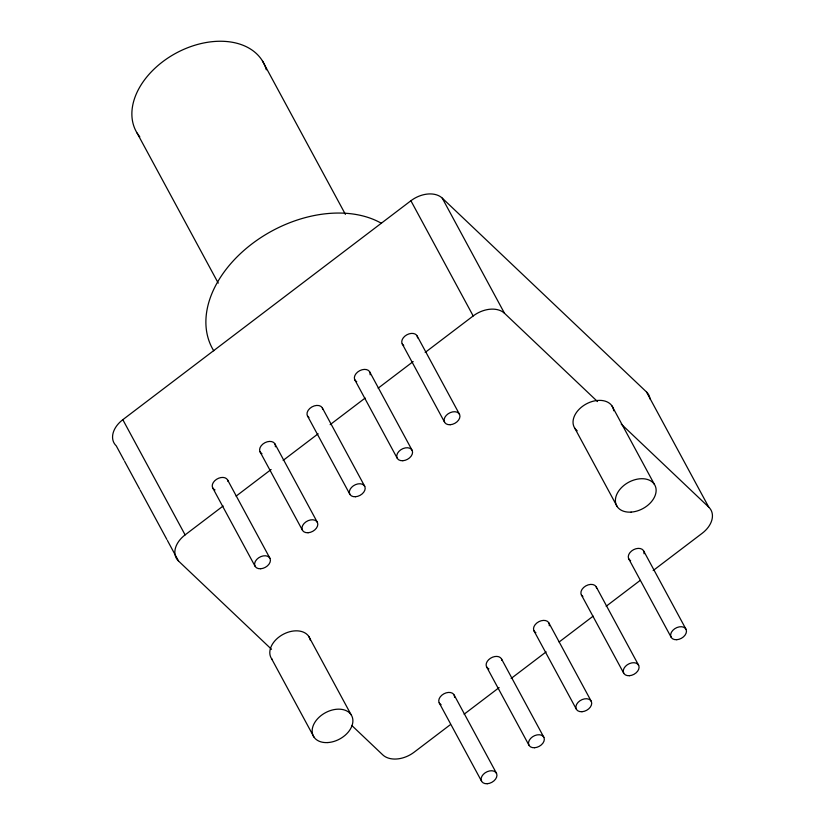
<?xml version="1.0" encoding="UTF-8"?>
<svg xmlns="http://www.w3.org/2000/svg" width="825" height="825" viewBox="0 0 825 825"><rect width="100%" height="100%" fill="white"/><g stroke="black" fill="none" stroke-linecap="round" stroke-linejoin="round"><path stroke-width="1.24" d="M124.028 460.237L116.242 445.84A24.111 16.624 -28.4 0 1 122.822 419.688L410.902 200.753A24.111 16.624 -28.4 0 1 442.231 198.103L646.47 391.937L708.757 507.138A24.111 16.624 -28.4 0 1 702.178 533.29L653.163 570.539M271.538 649.306L178.53 561.041A24.111 16.624 -28.4 0 1 185.109 534.889L223.121 506.003M236.125 496.114L271.126 469.507M283.13 460.391L318.141 433.785M330.144 424.658L365.155 398.052M378.159 388.173L413.17 361.567M425.174 352.44L473.189 315.954A24.111 16.624 -28.4 0 1 504.518 313.304L597.517 401.569M450.11 724.855L414.098 752.225A24.111 16.624 -28.4 0 1 382.769 754.875L351.77 725.453M464.114 714.213L499.125 687.607M511.129 678.48L546.14 651.874M559.144 641.994L593.154 616.151M606.158 606.272L640.169 580.418M621.225 424.06L708.757 507.138M611.995 405.952L654.349 484.285M643.675 550.966L686.029 629.3M574.819 428.247L617.172 506.581M442.231 198.103L504.518 313.304M628.712 558.793L671.076 637.127M410.902 200.753L473.189 315.954M596.289 586.977L638.643 665.311M581.336 594.794L623.69 673.138M417.151 335.981L459.504 414.315M262.453 60.937L345.407 214.356M402.198 343.808L444.551 422.142M548.914 622.988L591.267 701.322M533.95 630.805L576.314 709.139M369.765 371.993L412.129 450.326M354.812 379.809L397.165 458.153M501.528 658.989L543.881 737.333M486.575 666.817L528.928 745.15M322.389 408.004L364.743 486.338M307.436 415.821L349.79 494.154M454.142 695.001L496.506 773.334M137.115 133.083L218.243 283.13M439.189 702.828L481.542 781.162M275.003 444.005L317.357 522.349M260.05 451.832L302.404 530.166M227.628 480.016L269.981 558.35M308.756 636.405L351.11 714.739M212.675 487.843L255.028 566.177M271.58 658.701L313.933 737.034M122.822 419.688L185.109 534.889M124.585 461.268L139.6 489.039M140.157 490.071L166.856 539.437M167.413 540.468L178.53 561.041M272.363 659.732A21.697 14.963 -28.4 0 1 283.594 634.105A21.697 14.963 -28.4 0 1 310.313 640.159M577.191 430.784A21.697 14.963 -28.4 0 1 586.142 404.013A21.697 14.963 -28.4 0 1 613.717 410.788M630.63 560.68A8.436 5.816 -28.4 0 1 633.641 549.646A8.436 5.816 -28.4 0 1 644.047 553.761M582.863 596.465A8.436 5.816 -28.4 0 1 585.729 585.946A8.436 5.816 -28.4 0 1 596.712 588.431M535.868 632.692A8.436 5.816 -28.4 0 1 538.869 621.668A8.436 5.816 -28.4 0 1 549.285 625.783M488.905 668.9A8.436 5.816 -28.4 0 1 490.452 658.278A8.436 5.816 -28.4 0 1 501.951 660.454M441.107 704.715A8.436 5.816 -28.4 0 1 443.85 693.825A8.436 5.816 -28.4 0 1 454.575 697.342M215.005 489.926A8.436 5.816 -28.4 0 1 216.552 479.304A8.436 5.816 -28.4 0 1 228.051 481.47M261.968 453.719A8.436 5.816 -28.4 0 1 264.969 442.685A8.436 5.816 -28.4 0 1 275.375 446.799M308.963 417.491A8.436 5.816 -28.4 0 1 311.829 406.972A8.436 5.816 -28.4 0 1 322.812 409.458M356.73 381.707A8.436 5.816 -28.4 0 1 359.731 370.673A8.436 5.816 -28.4 0 1 370.147 374.787M403.724 345.469A8.436 5.816 -28.4 0 1 406.849 334.806A8.436 5.816 -28.4 0 1 417.594 337.879M139.817 136.878A72.332 49.882 -28.4 0 1 176.808 52.728A72.332 49.882 -28.4 0 1 266.32 69.805M213.747 350.8A108.508 74.828 -28.4 0 1 252.048 243.818A108.508 74.828 -28.4 0 1 381.48 223.338M646.47 391.937A24.111 16.624 -28.4 0 1 650.038 398.949M327.865 742.562A21.697 14.963 -28.4 0 0 352.028 716.43A21.697 14.963 -28.4 0 0 317.677 718.668A21.697 14.963 -28.4 0 0 327.865 742.562M631.104 512.108A21.697 14.963 -28.4 0 0 655.267 485.977A21.697 14.963 -28.4 0 0 620.916 488.214A21.697 14.963 -28.4 0 0 631.104 512.108M676.737 639.705A8.436 5.816 -28.4 0 0 686.132 629.537A8.436 5.816 -28.4 0 0 672.777 630.403A8.436 5.816 -28.4 0 0 676.737 639.705M629.362 675.706A8.436 5.816 -28.4 0 0 638.756 665.548A8.436 5.816 -28.4 0 0 625.391 666.414A8.436 5.816 -28.4 0 0 629.362 675.706M581.976 711.717A8.436 5.816 -28.4 0 0 591.37 701.549A8.436 5.816 -28.4 0 0 578.016 702.426A8.436 5.816 -28.4 0 0 581.976 711.717M534.59 747.728A8.436 5.816 -28.4 0 0 543.995 737.56A8.436 5.816 -28.4 0 0 530.63 738.437A8.436 5.816 -28.4 0 0 534.59 747.728M487.214 783.729A8.436 5.816 -28.4 0 0 496.609 773.572A8.436 5.816 -28.4 0 0 483.254 774.438A8.436 5.816 -28.4 0 0 487.214 783.729M260.69 568.745A8.436 5.816 -28.4 0 0 270.084 558.587A8.436 5.816 -28.4 0 0 256.73 559.453A8.436 5.816 -28.4 0 0 260.69 568.745M308.076 532.744A8.436 5.816 -28.4 0 0 317.47 522.576A8.436 5.816 -28.4 0 0 304.116 523.452A8.436 5.816 -28.4 0 0 308.076 532.744M355.451 496.733A8.436 5.816 -28.4 0 0 364.846 486.564A8.436 5.816 -28.4 0 0 351.491 487.441A8.436 5.816 -28.4 0 0 355.451 496.733M402.837 460.721A8.436 5.816 -28.4 0 0 412.232 450.563A8.436 5.816 -28.4 0 0 398.877 451.43A8.436 5.816 -28.4 0 0 402.837 460.721M450.213 424.72A8.436 5.816 -28.4 0 0 459.618 414.552A8.436 5.816 -28.4 0 0 446.253 415.418A8.436 5.816 -28.4 0 0 450.213 424.72"/></g></svg>
